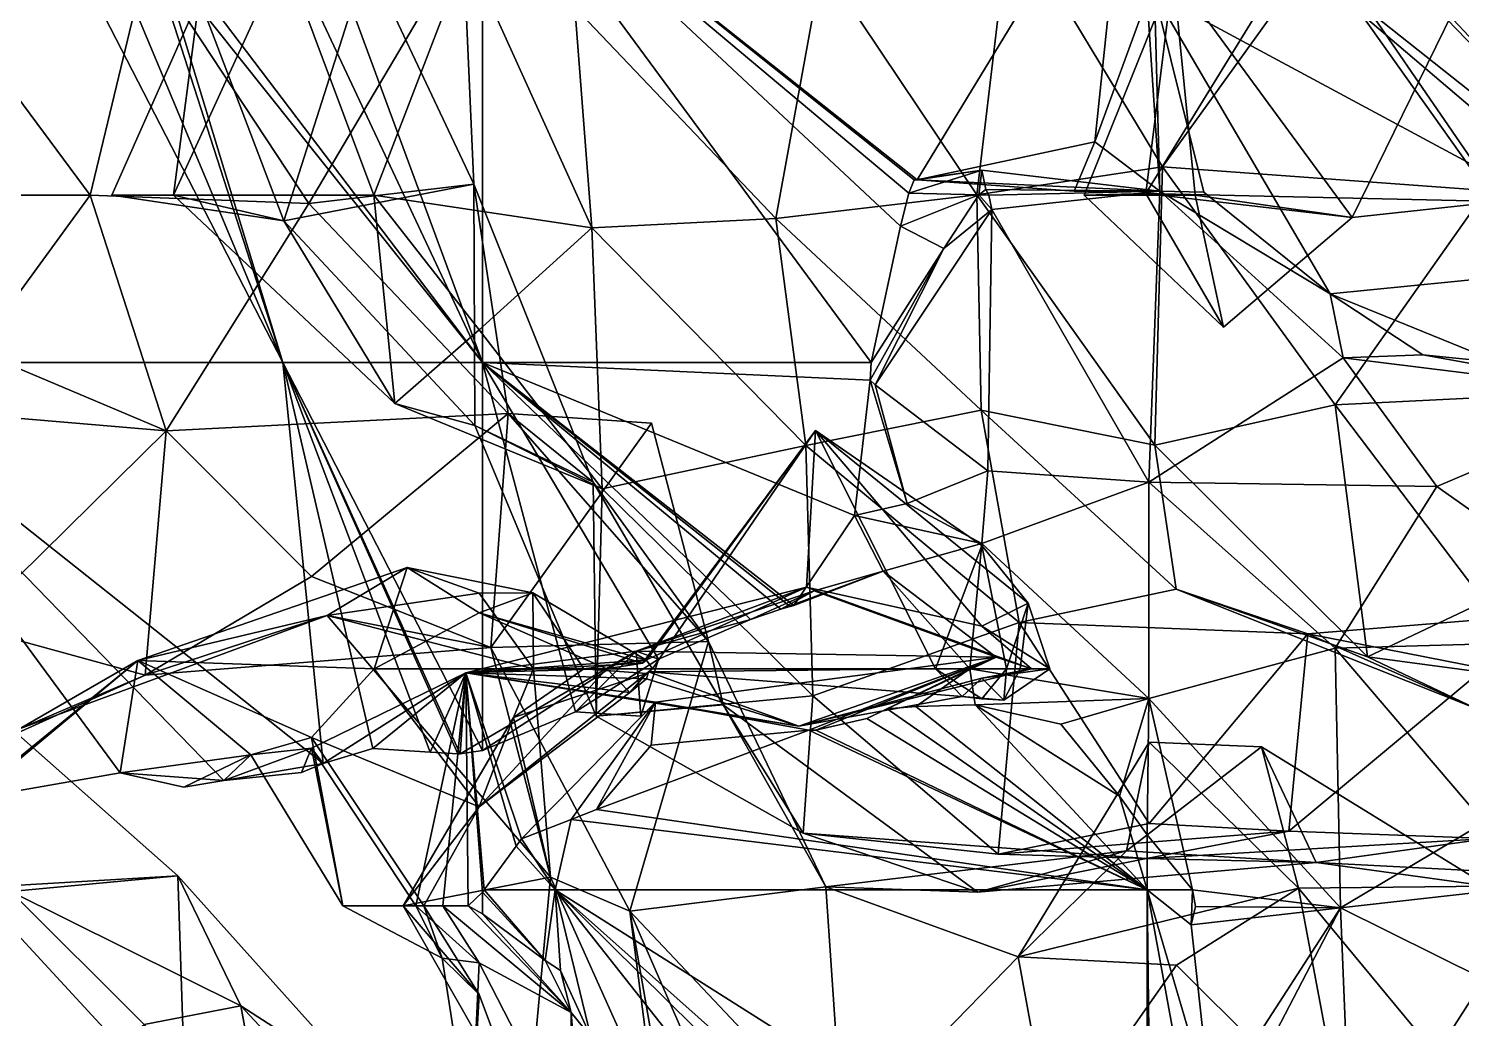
# Model space of a CAD drawing. Extents: x 290034 to 295698, y 4553723 to 4561693.
# Drawn here: x 291385.9 to 291493.6, y 4554141 to 4554215.5 of the extents above; entities that cross this region are included whole.
import ezdxf

# ---------------------------------------------------------------- set-up
doc = ezdxf.new("R2010")
doc.units = 0
doc.layers.add('Au_ppm_Pref_-_0_2', color=7, linetype='CONTINUOUS')

msp = doc.modelspace()

# ---------------------------------------------------------------- linework, layer by layer
at = {"layer": 'Au_ppm_Pref_-_0_2'}
for points in [[(291405.35, 4554230.08, 1838.96), (291420, 4554190.39, 1839.49), (291405.15, 4554222.05, 1837.86)], [(291405.35, 4554230.08, 1838.96), (291420, 4554230.08, 1844.55), (291420, 4554190.39, 1839.49)], [(291451.44, 4554200.64, 1849.52), (291449.22, 4554190.39, 1847.6), (291420, 4554230.08, 1844.55)], [(291420, 4554190.39, 1839.49), (291420, 4554230.08, 1844.55), (291449.22, 4554190.39, 1847.6)], [(291452.06, 4554203.14, 1850.01), (291451.44, 4554200.64, 1849.52), (291420, 4554230.08, 1844.55)], [(291452.46, 4554204.14, 1850.25), (291452.06, 4554203.14, 1850.01), (291420, 4554230.08, 1844.55)], [(291452.7, 4554204.13, 1850.31), (291452.46, 4554204.14, 1850.25), (291420, 4554230.08, 1844.55)], [(291468.45, 4554230.08, 1857.29), (291452.7, 4554204.13, 1850.31), (291420, 4554230.08, 1844.55)], [(291452.7, 4554204.13, 1850.31), (291468.45, 4554230.08, 1857.29), (291466.05, 4554207, 1854.14)], [(291468.45, 4554230.08, 1857.29), (291470, 4554217.75, 1856.35), (291466.05, 4554207, 1854.14)], [(291474.67, 4554226.37, 1857.63), (291479.51, 4554229.73, 1858.01), (291509.2, 4554198.96, 1857.08)], [(291509.2, 4554198.96, 1857.08), (291479.51, 4554229.73, 1858.01), (291480, 4554230.08, 1858.05)], [(291509.2, 4554198.96, 1857.08), (291480, 4554230.08, 1858.05), (291515.36, 4554220.39, 1858.65)], [(291370, 4554190.39, 1816.12), (291384.45, 4554227.29, 1830.32), (291386.56, 4554226.18, 1830.87)], [(291404.98, 4554190.39, 1832.47), (291370, 4554190.39, 1816.12), (291386.56, 4554226.18, 1830.87)], [(291404.98, 4554190.39, 1832.47), (291386.56, 4554226.18, 1830.87), (291391.33, 4554222.99, 1832.47)], [(291474.67, 4554226.37, 1857.63), (291508.02, 4554197.97, 1856.88), (291470.53, 4554218.15, 1856.44)], [(291474.67, 4554226.37, 1857.63), (291509.2, 4554198.96, 1857.08), (291508.02, 4554197.97, 1856.88)], [(291445.54, 4554220.4, 1764.33), (291457.17, 4554203.01, 1763.02), (291459.69, 4554224.1, 1760.16)], [(291459.69, 4554224.1, 1760.16), (291457.17, 4554203.01, 1763.02), (291471.14, 4554205.11, 1759.22)], [(291459.69, 4554224.1, 1760.16), (291471.14, 4554205.11, 1759.22), (291482.77, 4554221.29, 1758.84)], [(291395.35, 4554220.3, 1833.83), (291404.98, 4554190.39, 1832.47), (291391.33, 4554222.99, 1832.47)], [(291469.88, 4554203.12, 1817.3), (291496.56, 4554202.5, 1817.85), (291482.3, 4554223.31, 1817.89)], [(291469.88, 4554203.12, 1817.3), (291482.3, 4554223.31, 1817.89), (291471.95, 4554219.66, 1811.97)], [(291496.56, 4554202.5, 1817.85), (291494.22, 4554219.35, 1812.04), (291482.3, 4554223.31, 1817.89)], [(291406.93, 4554202.35, 1798.6), (291418.53, 4554221.99, 1799.07), (291394.77, 4554220.81, 1798.49)], [(291405.15, 4554222.05, 1837.86), (291420, 4554190.39, 1839.49), (291397.98, 4554219.43, 1834.79)], [(291418.53, 4554221.99, 1799.07), (291406.93, 4554202.35, 1798.6), (291419.34, 4554203.81, 1794)], [(291419.34, 4554203.81, 1794), (291411.35, 4554220.79, 1792.58), (291418.53, 4554221.99, 1799.07)], [(291381.94, 4554214.49, 1795.78), (291394.77, 4554220.81, 1798.49), (291366.78, 4554219.79, 1798.59)], [(291390.49, 4554202.98, 1795.59), (291394.77, 4554220.81, 1798.49), (291381.94, 4554214.49, 1795.78)], [(291406.93, 4554202.35, 1798.6), (291394.77, 4554220.81, 1798.49), (291390.49, 4554202.98, 1795.59)], [(291395.73, 4554220.83, 1834.11), (291404.98, 4554190.39, 1832.47), (291395.35, 4554220.3, 1833.83)], [(291420, 4554190.39, 1839.49), (291404.98, 4554190.39, 1832.47), (291395.73, 4554220.83, 1834.11)], [(291397.98, 4554219.43, 1834.79), (291420, 4554190.39, 1839.49), (291395.73, 4554220.83, 1834.11)], [(291398.68, 4554217.81, 1787.74), (291396.75, 4554202.98, 1782.52), (291405.05, 4554221.09, 1781.95)], [(291411.81, 4554202.98, 1778.06), (291405.05, 4554221.09, 1781.95), (291396.75, 4554202.98, 1782.52)], [(291411.35, 4554220.79, 1792.58), (291405.06, 4554201.05, 1788.64), (291398.68, 4554217.81, 1787.74)], [(291405.05, 4554221.09, 1781.95), (291411.81, 4554202.98, 1778.06), (291418.84, 4554221.24, 1775.88)], [(291419.34, 4554203.81, 1794), (291405.06, 4554201.05, 1788.64), (291411.35, 4554220.79, 1792.58)], [(291428.23, 4554200.53, 1774.95), (291418.84, 4554221.24, 1775.88), (291411.81, 4554202.98, 1778.06)], [(291428.23, 4554200.53, 1774.95), (291426.95, 4554217.1, 1768.66), (291418.84, 4554221.24, 1775.88)], [(291471.14, 4554205.11, 1759.22), (291495.52, 4554203.34, 1758.92), (291482.77, 4554221.29, 1758.84)], [(291495.52, 4554203.34, 1758.92), (291505.63, 4554217.76, 1760.14), (291482.77, 4554221.29, 1758.84)], [(291426.95, 4554217.1, 1768.66), (291442.05, 4554201.23, 1769.24), (291445.54, 4554220.4, 1764.33)], [(291445.54, 4554220.4, 1764.33), (291442.05, 4554201.23, 1769.24), (291457.17, 4554203.01, 1763.02)], [(291469.88, 4554203.12, 1817.3), (291471.95, 4554219.66, 1811.97), (291465.24, 4554202.98, 1811.49)], [(291465.24, 4554202.98, 1811.49), (291471.95, 4554219.66, 1811.97), (291473.59, 4554202.98, 1807.18)], [(291471.95, 4554219.66, 1811.97), (291485.41, 4554201.3, 1810.55), (291473.59, 4554202.98, 1807.18)], [(291471.95, 4554219.66, 1811.97), (291494.22, 4554219.35, 1812.04), (291485.41, 4554201.3, 1810.55)], [(291485.41, 4554201.3, 1810.55), (291494.22, 4554219.35, 1812.04), (291496.56, 4554202.5, 1817.85)], [(291405.06, 4554201.05, 1788.64), (291392.11, 4554202.98, 1787.74), (291398.68, 4554217.81, 1787.74)], [(291398.68, 4554217.81, 1787.74), (291392.11, 4554202.98, 1787.74), (291396.75, 4554202.98, 1782.52)], [(291470, 4554217.75, 1856.35), (291470.95, 4554203.28, 1853.35), (291466.05, 4554207, 1854.14)], [(291470.95, 4554203.28, 1853.35), (291470, 4554217.75, 1856.35), (291470.53, 4554218.15, 1856.44)], [(291470.53, 4554218.15, 1856.44), (291483.75, 4554195.56, 1854.9), (291474.25, 4554203.22, 1855.07)], [(291470.53, 4554218.15, 1856.44), (291508.02, 4554197.97, 1856.88), (291483.75, 4554195.56, 1854.9)], [(291474.25, 4554203.22, 1855.07), (291470.95, 4554203.28, 1853.35), (291470.53, 4554218.15, 1856.44)], [(291428.23, 4554200.53, 1774.95), (291442.05, 4554201.23, 1769.24), (291426.95, 4554217.1, 1768.66)], [(291390.49, 4554202.98, 1795.59), (291381.94, 4554214.49, 1795.78), (291374.78, 4554202.98, 1796.24)], [(291452.7, 4554204.13, 1850.31), (291466.05, 4554207, 1854.14), (291464.49, 4554203.28, 1853.32)], [(291470.95, 4554203.28, 1853.35), (291464.49, 4554203.28, 1853.32), (291466.05, 4554207, 1854.14)], [(291452.06, 4554203.14, 1850.01), (291452.46, 4554204.14, 1850.25), (291457.54, 4554204.87, 1847.76)], [(291457.33, 4554203.02, 1847.02), (291452.06, 4554203.14, 1850.01), (291457.54, 4554204.87, 1847.76)], [(291457.54, 4554204.87, 1847.76), (291452.46, 4554204.14, 1850.25), (291452.7, 4554204.13, 1850.31)], [(291452.7, 4554204.13, 1850.31), (291470.95, 4554203.28, 1853.35), (291457.54, 4554204.87, 1847.76)], [(291457.17, 4554203.01, 1763.02), (291470.56, 4554184.17, 1763.42), (291471.14, 4554205.11, 1759.22)], [(291457.33, 4554203.02, 1847.02), (291457.54, 4554204.87, 1847.76), (291457.85, 4554203.42, 1847.13)], [(291457.85, 4554203.42, 1847.13), (291457.54, 4554204.87, 1847.76), (291470.95, 4554203.28, 1853.35)], [(291471.14, 4554205.11, 1759.22), (291470.56, 4554184.17, 1763.42), (291484.12, 4554187.2, 1759.38)], [(291471.14, 4554205.11, 1759.22), (291484.12, 4554187.2, 1759.38), (291495.52, 4554203.34, 1758.92)], [(291419.34, 4554203.81, 1794), (291419.41, 4554185.65, 1787.93), (291405.06, 4554201.05, 1788.64)], [(291406.93, 4554202.35, 1798.6), (291421.92, 4554186.55, 1799.56), (291419.34, 4554203.81, 1794)], [(291421.92, 4554186.55, 1799.56), (291428.33, 4554181.38, 1794.42), (291419.34, 4554203.81, 1794)], [(291419.34, 4554203.81, 1794), (291428.33, 4554181.38, 1794.42), (291419.41, 4554185.65, 1787.93)], [(291464.49, 4554203.28, 1853.32), (291470.95, 4554203.28, 1853.35), (291452.7, 4554204.13, 1850.31)], [(291390.49, 4554202.98, 1795.59), (291374.78, 4554202.98, 1796.24), (291381.94, 4554191.26, 1795.71)], [(291381.94, 4554191.26, 1795.71), (291396.21, 4554185.24, 1798.19), (291390.49, 4554202.98, 1795.59)], [(291406.93, 4554202.35, 1798.6), (291390.49, 4554202.98, 1795.59), (291396.21, 4554185.24, 1798.19)], [(291392.11, 4554202.98, 1787.74), (291405.06, 4554201.05, 1788.64), (291396.75, 4554202.98, 1782.52)], [(291396.75, 4554202.98, 1782.52), (291405.06, 4554201.05, 1788.64), (291413.4, 4554187.3, 1781.8)], [(291411.81, 4554202.98, 1778.06), (291396.75, 4554202.98, 1782.52), (291413.4, 4554187.3, 1781.8)], [(291419.74, 4554192.84, 1778.42), (291428.23, 4554200.53, 1774.95), (291411.81, 4554202.98, 1778.06)], [(291419.74, 4554192.84, 1778.42), (291411.81, 4554202.98, 1778.06), (291413.4, 4554187.3, 1781.8)], [(291457.49, 4554186.8, 1769.7), (291457.17, 4554203.01, 1763.02), (291442.05, 4554201.23, 1769.24)], [(291452.06, 4554203.14, 1850.01), (291457.33, 4554203.02, 1847.02), (291451.44, 4554200.64, 1849.52)], [(291451.44, 4554200.64, 1849.52), (291457.33, 4554203.02, 1847.02), (291454.7, 4554198.96, 1847.13)], [(291454.7, 4554198.96, 1847.13), (291457.33, 4554203.02, 1847.02), (291458.3, 4554201.9, 1847.13)], [(291457.49, 4554186.8, 1769.7), (291470.56, 4554184.17, 1763.42), (291457.17, 4554203.01, 1763.02)], [(291458.08, 4554202.98, 1847.13), (291457.33, 4554203.02, 1847.02), (291457.85, 4554203.42, 1847.13)], [(291458.3, 4554201.9, 1847.13), (291457.33, 4554203.02, 1847.02), (291458.08, 4554202.98, 1847.13)], [(291458.08, 4554202.98, 1847.13), (291457.85, 4554203.42, 1847.13), (291470.95, 4554203.28, 1853.35)], [(291458.3, 4554201.9, 1847.13), (291458.08, 4554202.98, 1847.13), (291470.95, 4554203.28, 1853.35)], [(291458.3, 4554201.9, 1847.13), (291470.95, 4554203.28, 1853.35), (291470.12, 4554181.38, 1848.49)], [(291469.88, 4554203.12, 1817.3), (291465.24, 4554202.98, 1811.49), (291475.72, 4554193.05, 1811.49)], [(291465.24, 4554202.98, 1811.49), (291473.59, 4554202.98, 1807.18), (291475.72, 4554193.05, 1811.49)], [(291469.88, 4554203.12, 1817.3), (291475.72, 4554193.05, 1811.49), (291485.41, 4554201.3, 1810.55)], [(291469.88, 4554203.12, 1817.3), (291485.41, 4554201.3, 1810.55), (291496.56, 4554202.5, 1817.85)], [(291484.73, 4554190.74, 1852.15), (291470.12, 4554181.38, 1848.49), (291470.95, 4554203.28, 1853.35)], [(291470.95, 4554203.28, 1853.35), (291474.25, 4554203.22, 1855.07), (291483.75, 4554195.56, 1854.9)], [(291470.95, 4554203.28, 1853.35), (291483.75, 4554195.56, 1854.9), (291484.73, 4554190.74, 1852.15)], [(291475.72, 4554193.05, 1811.49), (291473.59, 4554202.98, 1807.18), (291485.41, 4554201.3, 1810.55)], [(291506.42, 4554188.3, 1759.8), (291495.52, 4554203.34, 1758.92), (291484.12, 4554187.2, 1759.38)], [(291421.92, 4554186.55, 1799.56), (291406.93, 4554202.35, 1798.6), (291396.21, 4554185.24, 1798.19)], [(291454.7, 4554198.96, 1847.13), (291458.3, 4554201.9, 1847.13), (291449.53, 4554188.72, 1847.24)], [(291458.01, 4554182.24, 1847.89), (291449.53, 4554188.72, 1847.24), (291458.3, 4554201.9, 1847.13)], [(291458.01, 4554182.24, 1847.89), (291458.3, 4554201.9, 1847.13), (291470.12, 4554181.38, 1848.49)], [(291419.41, 4554185.65, 1787.93), (291413.4, 4554187.3, 1781.8), (291405.06, 4554201.05, 1788.64)], [(291428.23, 4554200.53, 1774.95), (291419.74, 4554192.84, 1778.42), (291428.99, 4554180.88, 1780.33)], [(291428.23, 4554200.53, 1774.95), (291444.32, 4554184.16, 1775.66), (291442.05, 4554201.23, 1769.24)], [(291428.23, 4554200.53, 1774.95), (291428.99, 4554180.88, 1780.33), (291444.32, 4554184.16, 1775.66)], [(291457.49, 4554186.8, 1769.7), (291442.05, 4554201.23, 1769.24), (291444.32, 4554184.16, 1775.66)], [(291451.44, 4554200.64, 1849.52), (291454.7, 4554198.96, 1847.13), (291449.22, 4554190.39, 1847.6)], [(291449.22, 4554190.39, 1847.6), (291454.7, 4554198.96, 1847.13), (291449.15, 4554189.07, 1847.23)], [(291449.53, 4554188.72, 1847.24), (291449.15, 4554189.07, 1847.23), (291454.7, 4554198.96, 1847.13)], [(291508.02, 4554197.97, 1856.88), (291496.43, 4554190.39, 1855.23), (291483.75, 4554195.56, 1854.9)], [(291483.75, 4554195.56, 1854.9), (291496.43, 4554190.39, 1855.23), (291490.72, 4554190.98, 1854.89)], [(291483.75, 4554195.56, 1854.9), (291490.72, 4554190.98, 1854.89), (291484.73, 4554190.74, 1852.15)], [(291428.99, 4554180.88, 1780.33), (291419.74, 4554192.84, 1778.42), (291413.4, 4554187.3, 1781.8)], [(291396.21, 4554185.24, 1798.19), (291381.94, 4554191.26, 1795.71), (291369.58, 4554187.52, 1797)], [(291470.12, 4554181.38, 1848.49), (291484.73, 4554190.74, 1852.15), (291491.77, 4554181.06, 1848.58)], [(291490.72, 4554190.98, 1854.89), (291507.79, 4554187.88, 1852.14), (291484.73, 4554190.74, 1852.15)], [(291507.79, 4554187.88, 1852.14), (291491.77, 4554181.06, 1848.58), (291484.73, 4554190.74, 1852.15)], [(291496.43, 4554190.39, 1855.23), (291507.79, 4554187.88, 1852.14), (291490.72, 4554190.98, 1854.89)], [(291392.75, 4554159.52, 1822.25), (291381.55, 4554157.55, 1818.26), (291370, 4554190.39, 1816.12)], [(291400.54, 4554158.94, 1824.92), (291392.75, 4554159.52, 1822.25), (291370, 4554190.39, 1816.12)], [(291408.01, 4554160.23, 1827.58), (291400.54, 4554158.94, 1824.92), (291370, 4554190.39, 1816.12)], [(291408.01, 4554160.23, 1827.58), (291370, 4554190.39, 1816.12), (291404.98, 4554190.39, 1832.47)], [(291411.74, 4554161.35, 1829.56), (291408.01, 4554160.23, 1827.58), (291404.98, 4554190.39, 1832.47)], [(291416.07, 4554161.08, 1831.53), (291411.74, 4554161.35, 1829.56), (291404.98, 4554190.39, 1832.47)], [(291418.15, 4554160.95, 1832.47), (291404.98, 4554190.39, 1832.47), (291418.32, 4554160.94, 1832.55)], [(291418.32, 4554160.94, 1832.55), (291404.98, 4554190.39, 1832.47), (291420, 4554161.19, 1833.39)], [(291404.98, 4554190.39, 1832.47), (291420, 4554190.39, 1839.49), (291420, 4554161.19, 1833.39)], [(291416.07, 4554161.08, 1831.53), (291404.98, 4554190.39, 1832.47), (291418.15, 4554160.95, 1832.47)], [(291420, 4554161.19, 1833.39), (291420, 4554190.39, 1839.49), (291427, 4554164.1, 1835.64)], [(291427, 4554164.1, 1835.64), (291420, 4554190.39, 1839.49), (291433.23, 4554168.08, 1837.93)], [(291440.16, 4554171.06, 1840.19), (291433.23, 4554168.08, 1837.93), (291420, 4554190.39, 1839.49)], [(291440.16, 4554171.06, 1840.19), (291420, 4554190.39, 1839.49), (291442.43, 4554171.82, 1840.88)], [(291442.43, 4554171.82, 1840.88), (291420, 4554190.39, 1839.49), (291443.13, 4554172.04, 1841.09)], [(291443.42, 4554172.12, 1841.19), (291443.13, 4554172.04, 1841.09), (291420, 4554190.39, 1839.49)], [(291420, 4554190.39, 1839.49), (291449.22, 4554190.39, 1847.6), (291449.15, 4554189.07, 1847.23)], [(291447.97, 4554178.87, 1844.22), (291443.42, 4554172.12, 1841.19), (291420, 4554190.39, 1839.49)], [(291449.15, 4554189.07, 1847.23), (291447.97, 4554178.87, 1844.22), (291420, 4554190.39, 1839.49)], [(291451.93, 4554179.79, 1845.56), (291447.97, 4554178.87, 1844.22), (291449.15, 4554189.07, 1847.23)], [(291449.53, 4554188.72, 1847.24), (291451.93, 4554179.79, 1845.56), (291449.15, 4554189.07, 1847.23)], [(291458.01, 4554182.24, 1847.89), (291451.93, 4554179.79, 1845.56), (291449.53, 4554188.72, 1847.24)], [(291381.25, 4554170.54, 1800.12), (291396.21, 4554185.24, 1798.19), (291369.58, 4554187.52, 1797)], [(291506.42, 4554188.3, 1759.8), (291484.12, 4554187.2, 1759.38), (291495.33, 4554172.41, 1759.73)], [(291508.05, 4554169.58, 1846.49), (291491.77, 4554181.06, 1848.58), (291507.79, 4554187.88, 1852.14)], [(291407.14, 4554174.29, 1801.93), (291421.92, 4554186.55, 1799.56), (291396.21, 4554185.24, 1798.19)], [(291407.14, 4554174.29, 1801.93), (291420.61, 4554168.94, 1806.15), (291421.92, 4554186.55, 1799.56)], [(291428.99, 4554180.88, 1780.33), (291413.4, 4554187.3, 1781.8), (291419.41, 4554185.65, 1787.93)], [(291432.71, 4554185.82, 1805.79), (291421.92, 4554186.55, 1799.56), (291420.61, 4554168.94, 1806.15)], [(291432.71, 4554185.82, 1805.79), (291436.99, 4554169.39, 1800.11), (291421.92, 4554186.55, 1799.56)], [(291421.92, 4554186.55, 1799.56), (291436.99, 4554169.39, 1800.11), (291428.33, 4554181.38, 1794.42)], [(291457.49, 4554186.8, 1769.7), (291444.32, 4554184.16, 1775.66), (291460.37, 4554170.83, 1776.83)], [(291457.49, 4554186.8, 1769.7), (291460.37, 4554170.83, 1776.83), (291472.17, 4554173.34, 1770.96)], [(291457.49, 4554186.8, 1769.7), (291472.17, 4554173.34, 1770.96), (291470.56, 4554184.17, 1763.42)], [(291484.12, 4554187.2, 1759.38), (291470.56, 4554184.17, 1763.42), (291486.56, 4554168.25, 1764.64)], [(291486.56, 4554168.25, 1764.64), (291495.33, 4554172.41, 1759.73), (291484.12, 4554187.2, 1759.38)], [(291396.21, 4554185.24, 1798.19), (291381.25, 4554170.54, 1800.12), (291394.63, 4554166.87, 1805.42)], [(291396.21, 4554185.24, 1798.19), (291394.63, 4554166.87, 1805.42), (291407.14, 4554174.29, 1801.93)], [(291428.33, 4554181.38, 1794.42), (291428.54, 4554163.77, 1787.81), (291419.41, 4554185.65, 1787.93)], [(291428.99, 4554180.88, 1780.33), (291419.41, 4554185.65, 1787.93), (291428.54, 4554163.77, 1787.81)], [(291432.71, 4554185.82, 1805.79), (291420.61, 4554168.94, 1806.15), (291436.99, 4554169.39, 1800.11)], [(291445.05, 4554185.28, 1823.26), (291432.03, 4554167.77, 1823.37), (291432.34, 4554168.01, 1823.6)], [(291445.05, 4554185.28, 1823.26), (291432.34, 4554167.99, 1823.16), (291432.03, 4554167.77, 1823.37)], [(291445.05, 4554185.28, 1823.26), (291432.34, 4554168.01, 1823.6), (291444.37, 4554173.49, 1830.03)], [(291445.05, 4554185.28, 1823.26), (291432.78, 4554167.34, 1823.16), (291432.34, 4554167.99, 1823.16)], [(291445.05, 4554185.28, 1823.26), (291454.06, 4554167.34, 1821.73), (291432.78, 4554167.34, 1823.16)], [(291445.05, 4554185.28, 1823.26), (291444.37, 4554173.49, 1830.03), (291457.54, 4554170.56, 1824.45)], [(291445.05, 4554185.28, 1823.26), (291457.54, 4554170.56, 1824.45), (291461.03, 4554172.28, 1823.37)], [(291445.05, 4554185.28, 1823.26), (291457.54, 4554176.63, 1820.28), (291454.06, 4554167.34, 1821.73)], [(291445.05, 4554185.28, 1823.26), (291461.03, 4554172.28, 1823.37), (291457.54, 4554176.63, 1820.28)], [(291444.32, 4554184.16, 1775.66), (291428.99, 4554180.88, 1780.33), (291444.83, 4554165.3, 1781.74)], [(291444.32, 4554184.16, 1775.66), (291444.83, 4554165.3, 1781.74), (291460.37, 4554170.83, 1776.83)], [(291486.56, 4554168.25, 1764.64), (291470.56, 4554184.17, 1763.42), (291472.17, 4554173.34, 1770.96)], [(291451.93, 4554179.79, 1845.56), (291458.01, 4554182.24, 1847.89), (291457.54, 4554176.77, 1843.99)], [(291458.01, 4554182.24, 1847.89), (291470.12, 4554181.38, 1848.49), (291457.54, 4554176.77, 1843.99)], [(291438.1, 4554164.64, 1794.62), (291428.33, 4554181.38, 1794.42), (291436.99, 4554169.39, 1800.11)], [(291438.1, 4554164.64, 1794.62), (291428.54, 4554163.77, 1787.81), (291428.33, 4554181.38, 1794.42)], [(291457.54, 4554176.77, 1843.99), (291470.12, 4554181.38, 1848.49), (291470.12, 4554165.12, 1843.58)], [(291470.12, 4554181.38, 1848.49), (291484.14, 4554168.89, 1845.95), (291470.12, 4554165.12, 1843.58)], [(291470.12, 4554181.38, 1848.49), (291491.77, 4554181.06, 1848.58), (291484.14, 4554168.89, 1845.95)], [(291484.14, 4554168.89, 1845.95), (291491.77, 4554181.06, 1848.58), (291508.05, 4554169.58, 1846.49)], [(291444.83, 4554165.3, 1781.74), (291428.99, 4554180.88, 1780.33), (291428.54, 4554163.77, 1787.81)], [(291447.97, 4554178.87, 1844.22), (291450.13, 4554174.68, 1841.19), (291443.42, 4554172.12, 1841.19)], [(291447.97, 4554178.87, 1844.22), (291451.93, 4554179.79, 1845.56), (291457.54, 4554176.77, 1843.99)], [(291450.13, 4554174.68, 1841.19), (291447.97, 4554178.87, 1844.22), (291457.54, 4554176.77, 1843.99)], [(291457.54, 4554176.77, 1843.99), (291456.65, 4554167.34, 1841.19), (291450.13, 4554174.68, 1841.19)], [(291457.54, 4554176.63, 1820.28), (291459.41, 4554167.34, 1822.49), (291454.06, 4554167.34, 1821.73)], [(291457.54, 4554176.77, 1843.99), (291470.12, 4554165.12, 1843.58), (291456.65, 4554167.34, 1841.19)], [(291461.03, 4554172.28, 1823.37), (291459.41, 4554167.34, 1822.49), (291457.54, 4554176.63, 1820.28)], [(291411.84, 4554167.34, 1821.16), (291414.34, 4554174.98, 1817.43), (291394.07, 4554167.96, 1817.41)], [(291414.34, 4554174.98, 1817.43), (291408.3, 4554171.35, 1811.66), (291394.07, 4554167.96, 1817.41)], [(291414.34, 4554174.98, 1817.43), (291419.74, 4554173.03, 1815.54), (291408.3, 4554171.35, 1811.66)], [(291414.34, 4554174.98, 1817.43), (291411.84, 4554167.34, 1821.16), (291419.74, 4554171.55, 1818.84)], [(291414.34, 4554174.98, 1817.43), (291419.74, 4554171.55, 1818.84), (291423.79, 4554173.07, 1817.43)], [(291423.79, 4554173.07, 1817.43), (291419.74, 4554173.03, 1815.54), (291414.34, 4554174.98, 1817.43)], [(291450.13, 4554174.68, 1841.19), (291442.43, 4554171.82, 1840.88), (291443.13, 4554172.04, 1841.09)], [(291450.13, 4554174.68, 1841.19), (291444.94, 4554173.2, 1839.24), (291442.43, 4554171.82, 1840.88)], [(291443.42, 4554172.12, 1841.19), (291450.13, 4554174.68, 1841.19), (291443.13, 4554172.04, 1841.09)], [(291458.64, 4554168.23, 1835.77), (291444.94, 4554173.2, 1839.24), (291450.13, 4554174.68, 1841.19)], [(291458.64, 4554168.23, 1835.77), (291450.13, 4554174.68, 1841.19), (291456.65, 4554167.34, 1841.19)], [(291407.14, 4554174.29, 1801.93), (291394.63, 4554166.87, 1805.42), (291420.61, 4554168.94, 1806.15)], [(291418.73, 4554167.05, 1828.79), (291431.55, 4554168.67, 1835.35), (291444.37, 4554173.49, 1830.03)], [(291418.73, 4554167.05, 1828.79), (291444.37, 4554173.49, 1830.03), (291432.34, 4554168.01, 1823.6)], [(291458.64, 4554168.23, 1835.77), (291444.37, 4554173.49, 1830.03), (291431.55, 4554168.67, 1835.35)], [(291458.64, 4554168.23, 1835.77), (291461.28, 4554167.34, 1830.72), (291444.37, 4554173.49, 1830.03)], [(291457.54, 4554170.56, 1824.45), (291444.37, 4554173.49, 1830.03), (291461.28, 4554167.34, 1830.72)], [(291419.74, 4554173.03, 1815.54), (291423.82, 4554167.34, 1815.51), (291408.3, 4554171.35, 1811.66)], [(291419.74, 4554171.55, 1818.84), (291432.34, 4554167.99, 1823.16), (291423.79, 4554173.07, 1817.43)], [(291423.79, 4554173.07, 1817.43), (291423.82, 4554167.34, 1815.51), (291419.74, 4554173.03, 1815.54)], [(291427.62, 4554167.34, 1817.43), (291423.79, 4554173.07, 1817.43), (291432.34, 4554167.99, 1823.16)], [(291427.62, 4554167.34, 1817.43), (291423.82, 4554167.34, 1815.51), (291423.79, 4554173.07, 1817.43)], [(291444.94, 4554173.2, 1839.24), (291431.55, 4554168.67, 1835.35), (291440.16, 4554171.06, 1840.19)], [(291458.64, 4554168.23, 1835.77), (291431.55, 4554168.67, 1835.35), (291444.94, 4554173.2, 1839.24)], [(291442.43, 4554171.82, 1840.88), (291444.94, 4554173.2, 1839.24), (291440.16, 4554171.06, 1840.19)], [(291457.54, 4554170.56, 1824.45), (291462.66, 4554167.34, 1825.79), (291461.03, 4554172.28, 1823.37)], [(291460.44, 4554167.34, 1823.37), (291459.41, 4554167.34, 1822.49), (291461.03, 4554172.28, 1823.37)], [(291472.17, 4554173.34, 1770.96), (291460.37, 4554170.83, 1776.83), (291482.08, 4554169.98, 1775.92)], [(291462.66, 4554167.34, 1825.79), (291460.44, 4554167.34, 1823.37), (291461.03, 4554172.28, 1823.37)], [(291472.17, 4554173.34, 1770.96), (291482.08, 4554169.98, 1775.92), (291494.66, 4554164.39, 1770.44)], [(291472.17, 4554173.34, 1770.96), (291494.66, 4554164.39, 1770.44), (291486.56, 4554168.25, 1764.64)], [(291486.56, 4554168.25, 1764.64), (291507.31, 4554165.47, 1762.88), (291495.33, 4554172.41, 1759.73)], [(291394.07, 4554167.96, 1817.41), (291408.3, 4554171.35, 1811.66), (291385.16, 4554162.84, 1811.41)], [(291408.3, 4554171.35, 1811.66), (291394.63, 4554166.87, 1805.42), (291385.16, 4554162.84, 1811.41)], [(291408.3, 4554171.35, 1811.66), (291420.61, 4554168.94, 1806.15), (291394.63, 4554166.87, 1805.42)], [(291423.82, 4554167.34, 1815.51), (291425.11, 4554151.67, 1811.96), (291408.3, 4554171.35, 1811.66)], [(291408.3, 4554171.35, 1811.66), (291425.11, 4554151.67, 1811.96), (291420.61, 4554168.94, 1806.15)], [(291419.74, 4554171.55, 1818.84), (291411.84, 4554167.34, 1821.16), (291429.35, 4554167.34, 1823.37)], [(291419.74, 4554171.55, 1818.84), (291432.03, 4554167.77, 1823.37), (291432.34, 4554167.99, 1823.16)], [(291419.74, 4554171.55, 1818.84), (291429.35, 4554167.34, 1823.37), (291432.03, 4554167.77, 1823.37)], [(291508.79, 4554172.15, 1775.81), (291494.66, 4554164.39, 1770.44), (291482.08, 4554169.98, 1775.92)], [(291482.08, 4554169.98, 1775.92), (291495.33, 4554167.37, 1781.8), (291508.79, 4554172.15, 1775.81)], [(291375.72, 4554158.32, 1805.55), (291394.63, 4554166.87, 1805.42), (291381.25, 4554170.54, 1800.12)], [(291431.55, 4554168.67, 1835.35), (291433.23, 4554168.08, 1837.93), (291440.16, 4554171.06, 1840.19)], [(291458.79, 4554153.4, 1782.5), (291460.37, 4554170.83, 1776.83), (291444.83, 4554165.3, 1781.74)], [(291457.54, 4554170.56, 1824.45), (291461.28, 4554167.34, 1830.72), (291462.66, 4554167.34, 1825.79)], [(291458.79, 4554153.4, 1782.5), (291470.14, 4554155.7, 1777.92), (291460.37, 4554170.83, 1776.83)], [(291482.08, 4554169.98, 1775.92), (291460.37, 4554170.83, 1776.83), (291470.14, 4554155.7, 1777.92)], [(291420.61, 4554168.94, 1806.15), (291431.08, 4554149.12, 1805.36), (291436.99, 4554169.39, 1800.11)], [(291436.99, 4554169.39, 1800.11), (291431.08, 4554149.12, 1805.36), (291445.83, 4554150.95, 1799.76)], [(291445.83, 4554150.95, 1799.76), (291438.1, 4554164.64, 1794.62), (291436.99, 4554169.39, 1800.11)], [(291480.64, 4554155.14, 1782.68), (291482.08, 4554169.98, 1775.92), (291470.14, 4554155.7, 1777.92)], [(291480.64, 4554155.14, 1782.68), (291495.33, 4554167.37, 1781.8), (291482.08, 4554169.98, 1775.92)], [(291484.14, 4554168.89, 1845.95), (291508.05, 4554169.58, 1846.49), (291495.33, 4554155.79, 1845.04)], [(291431.55, 4554168.67, 1835.35), (291418.32, 4554160.94, 1832.55), (291420, 4554161.19, 1833.39)], [(291431.55, 4554168.67, 1835.35), (291418.73, 4554167.05, 1828.79), (291418.32, 4554160.94, 1832.55)], [(291418.73, 4554167.05, 1828.79), (291432.34, 4554168.01, 1823.6), (291432.03, 4554167.77, 1823.37)], [(291427, 4554164.1, 1835.64), (291431.55, 4554168.67, 1835.35), (291420, 4554161.19, 1833.39)], [(291420.61, 4554168.94, 1806.15), (291425.11, 4554151.67, 1811.96), (291431.08, 4554149.12, 1805.36)], [(291431.91, 4554163.79, 1836.73), (291431.55, 4554168.67, 1835.35), (291427, 4554164.1, 1835.64)], [(291433.23, 4554168.08, 1837.93), (291431.91, 4554163.79, 1836.73), (291427, 4554164.1, 1835.64)], [(291427.62, 4554167.34, 1817.43), (291432.34, 4554167.99, 1823.16), (291432.78, 4554167.34, 1823.16)], [(291431.55, 4554168.67, 1835.35), (291431.91, 4554163.79, 1836.73), (291433.23, 4554168.08, 1837.93)], [(291458.64, 4554168.23, 1835.77), (291444.55, 4554162.74, 1839.48), (291433, 4554164.83, 1834.72)], [(291458.64, 4554168.23, 1835.77), (291433, 4554164.83, 1834.72), (291443.78, 4554163.03, 1829.48)], [(291458.64, 4554168.23, 1835.77), (291443.78, 4554163.03, 1829.48), (291461.28, 4554167.34, 1830.72)], [(291458.64, 4554168.23, 1835.77), (291445.07, 4554162.73, 1839.6), (291444.55, 4554162.74, 1839.48)], [(291458.64, 4554168.23, 1835.77), (291448.91, 4554163.61, 1840.68), (291445.07, 4554162.73, 1839.6)], [(291458.64, 4554168.23, 1835.77), (291456.65, 4554167.34, 1841.19), (291448.91, 4554163.61, 1840.68)], [(291470.12, 4554165.12, 1843.58), (291484.14, 4554168.89, 1845.95), (291484.53, 4554149.36, 1842.13)], [(291484.14, 4554168.89, 1845.95), (291495.33, 4554155.79, 1845.04), (291484.53, 4554149.36, 1842.13)], [(291486.56, 4554168.25, 1764.64), (291494.66, 4554164.39, 1770.44), (291507.31, 4554165.47, 1762.88)], [(291394.07, 4554167.96, 1817.41), (291380.08, 4554156.55, 1817.7), (291381.55, 4554157.55, 1818.26)], [(291380.08, 4554156.55, 1817.7), (291394.07, 4554167.96, 1817.41), (291385.16, 4554162.84, 1811.41)], [(291392.75, 4554159.52, 1822.25), (291394.07, 4554167.96, 1817.41), (291381.55, 4554157.55, 1818.26)], [(291394.07, 4554167.96, 1817.41), (291392.75, 4554159.52, 1822.25), (291402.57, 4554160.87, 1823.37)], [(291411.84, 4554167.34, 1821.16), (291394.07, 4554167.96, 1817.41), (291407.14, 4554162.18, 1821.65)], [(291402.57, 4554160.87, 1823.37), (291407.14, 4554162.18, 1821.65), (291394.07, 4554167.96, 1817.41)], [(291419.74, 4554156.95, 1820.9), (291411.84, 4554167.34, 1821.16), (291407.14, 4554162.18, 1821.65)], [(291408.01, 4554160.23, 1827.58), (291418.73, 4554167.05, 1828.79), (291407.14, 4554161.38, 1825.36)], [(291418.73, 4554167.05, 1828.79), (291414.99, 4554149.52, 1825.61), (291407.14, 4554161.38, 1825.36)], [(291411.74, 4554161.35, 1829.56), (291418.73, 4554167.05, 1828.79), (291408.01, 4554160.23, 1827.58)], [(291418.73, 4554167.05, 1828.79), (291411.74, 4554161.35, 1829.56), (291416.07, 4554161.08, 1831.53)], [(291419.74, 4554156.95, 1820.9), (291429.35, 4554167.34, 1823.37), (291411.84, 4554167.34, 1821.16)], [(291418.73, 4554167.05, 1828.79), (291417.01, 4554149.52, 1829.31), (291414.99, 4554149.52, 1825.61)], [(291418.73, 4554167.05, 1828.79), (291416.07, 4554161.08, 1831.53), (291418.15, 4554160.95, 1832.47)], [(291418.73, 4554167.05, 1828.79), (291418.91, 4554149.52, 1830.55), (291417.01, 4554149.52, 1829.31)], [(291418.73, 4554167.05, 1828.79), (291418.15, 4554160.95, 1832.47), (291418.32, 4554160.94, 1832.55)], [(291418.73, 4554167.05, 1828.79), (291432.03, 4554167.77, 1823.37), (291429.35, 4554167.34, 1823.37)], [(291418.73, 4554167.05, 1828.79), (291429.35, 4554167.34, 1823.37), (291431.07, 4554165.55, 1823.37)], [(291418.73, 4554167.05, 1828.79), (291420, 4554150.55, 1831.16), (291418.91, 4554149.52, 1830.55)], [(291418.73, 4554167.05, 1828.79), (291422.52, 4554153.99, 1832.47), (291420.12, 4554150.71, 1831.22)], [(291418.73, 4554167.05, 1828.79), (291422.92, 4554154.54, 1832.68), (291422.52, 4554153.99, 1832.47)], [(291418.73, 4554167.05, 1828.79), (291420.12, 4554150.71, 1831.22), (291420, 4554150.55, 1831.16)], [(291422.92, 4554154.54, 1832.68), (291418.73, 4554167.05, 1828.79), (291433, 4554164.83, 1834.72)], [(291418.73, 4554167.05, 1828.79), (291443.78, 4554163.03, 1829.48), (291433, 4554164.83, 1834.72)], [(291418.73, 4554167.05, 1828.79), (291431.07, 4554165.55, 1823.37), (291432.34, 4554166.6, 1823.62)], [(291418.73, 4554167.05, 1828.79), (291432.34, 4554166.6, 1823.62), (291443.78, 4554163.03, 1829.48)], [(291419.74, 4554156.95, 1820.9), (291431.07, 4554165.55, 1823.37), (291429.35, 4554167.34, 1823.37)], [(291419.74, 4554156.95, 1820.9), (291422.33, 4554163.68, 1817.43), (291432.34, 4554166.98, 1823.25)], [(291419.74, 4554156.95, 1820.9), (291432.34, 4554166.98, 1823.25), (291431.07, 4554165.55, 1823.37)], [(291427.62, 4554167.34, 1817.43), (291432.34, 4554166.98, 1823.25), (291422.33, 4554163.68, 1817.43)], [(291423.82, 4554167.34, 1815.51), (291422.33, 4554163.68, 1817.43), (291425.11, 4554151.67, 1811.96)], [(291422.33, 4554163.68, 1817.43), (291423.82, 4554167.34, 1815.51), (291427.62, 4554167.34, 1817.43)], [(291427.62, 4554167.34, 1817.43), (291432.78, 4554167.34, 1823.16), (291432.34, 4554166.98, 1823.25)], [(291432.34, 4554166.6, 1823.62), (291431.07, 4554165.55, 1823.37), (291432.49, 4554167.12, 1823.37)], [(291431.07, 4554165.55, 1823.37), (291432.34, 4554166.98, 1823.25), (291432.49, 4554167.12, 1823.37)], [(291432.49, 4554167.12, 1823.37), (291432.34, 4554166.98, 1823.25), (291432.78, 4554167.34, 1823.16)], [(291443.78, 4554163.03, 1829.48), (291432.34, 4554166.6, 1823.62), (291432.49, 4554167.12, 1823.37)], [(291454.06, 4554167.34, 1821.73), (291456.07, 4554165.27, 1823.37), (291432.49, 4554167.12, 1823.37)], [(291454.06, 4554167.34, 1821.73), (291432.49, 4554167.12, 1823.37), (291432.78, 4554167.34, 1823.16)], [(291443.78, 4554163.03, 1829.48), (291432.49, 4554167.12, 1823.37), (291456.07, 4554165.27, 1823.37)], [(291461.28, 4554167.34, 1830.72), (291443.78, 4554163.03, 1829.48), (291457.54, 4554166.63, 1823.61)], [(291450.42, 4554164.34, 1841.19), (291448.91, 4554163.61, 1840.68), (291456.65, 4554167.34, 1841.19)], [(291456.65, 4554167.34, 1841.19), (291452.6, 4554164.52, 1841.74), (291450.42, 4554164.34, 1841.19)], [(291452.6, 4554164.52, 1841.74), (291456.65, 4554167.34, 1841.19), (291457.06, 4554164.64, 1843.01)], [(291456.07, 4554165.27, 1823.37), (291454.06, 4554167.34, 1821.73), (291457.54, 4554165.09, 1822.62)], [(291459.41, 4554167.34, 1822.49), (291457.54, 4554165.09, 1822.62), (291454.06, 4554167.34, 1821.73)], [(291456.65, 4554167.34, 1841.19), (291470.12, 4554165.12, 1843.58), (291457.06, 4554164.64, 1843.01)], [(291461.28, 4554167.34, 1830.72), (291457.54, 4554166.63, 1823.61), (291462.66, 4554167.34, 1825.79)], [(291457.54, 4554166.63, 1823.61), (291459.2, 4554164.98, 1823.37), (291462.66, 4554167.34, 1825.79)], [(291459.2, 4554164.98, 1823.37), (291457.54, 4554165.09, 1822.62), (291459.41, 4554167.34, 1822.49)], [(291462.66, 4554167.34, 1825.79), (291459.2, 4554164.98, 1823.37), (291460.44, 4554167.34, 1823.37)], [(291459.2, 4554164.98, 1823.37), (291459.41, 4554167.34, 1822.49), (291460.44, 4554167.34, 1823.37)], [(291495.66, 4554154.58, 1788.15), (291495.33, 4554167.37, 1781.8), (291480.64, 4554155.14, 1782.68)], [(291385.16, 4554162.84, 1811.41), (291394.63, 4554166.87, 1805.42), (291375.72, 4554158.32, 1805.55)], [(291397.08, 4554151.76, 1787.7), (291381.76, 4554150.86, 1793.66), (291380.93, 4554166.04, 1787.61)], [(291380.93, 4554166.04, 1787.61), (291384.51, 4554150.59, 1780.07), (291397.08, 4554151.76, 1787.7)], [(291443.78, 4554163.03, 1829.48), (291456.07, 4554165.27, 1823.37), (291457.54, 4554166.63, 1823.61)], [(291457.54, 4554166.63, 1823.61), (291456.07, 4554165.27, 1823.37), (291459.2, 4554164.98, 1823.37)], [(291422.92, 4554154.54, 1832.68), (291433, 4554164.83, 1834.72), (291426.67, 4554156.01, 1833.87)], [(291426.67, 4554156.01, 1833.87), (291433, 4554164.83, 1834.72), (291428.57, 4554156.75, 1834.47)], [(291444.11, 4554154.99, 1788.45), (291444.83, 4554165.3, 1781.74), (291428.54, 4554163.77, 1787.81)], [(291428.57, 4554156.75, 1834.47), (291433, 4554164.83, 1834.72), (291432.68, 4554161.6, 1836.45)], [(291433, 4554164.83, 1834.72), (291444.55, 4554162.74, 1839.48), (291432.68, 4554161.6, 1836.45)], [(291444.11, 4554154.99, 1788.45), (291458.79, 4554153.4, 1782.5), (291444.83, 4554165.3, 1781.74)], [(291456.07, 4554165.27, 1823.37), (291457.54, 4554165.09, 1822.62), (291459.2, 4554164.98, 1823.37)], [(291457.06, 4554164.64, 1843.01), (291470.12, 4554165.12, 1843.58), (291463.5, 4554163.18, 1844.41)], [(291470.12, 4554165.12, 1843.58), (291467.91, 4554157.76, 1844.21), (291463.5, 4554163.18, 1844.41)], [(291470, 4554154.85, 1844.03), (291467.91, 4554157.76, 1844.21), (291470.12, 4554165.12, 1843.58)], [(291473.39, 4554150.71, 1843.7), (291470, 4554154.85, 1844.03), (291470.12, 4554165.12, 1843.58)], [(291473.39, 4554150.71, 1843.7), (291470.12, 4554165.12, 1843.58), (291484.53, 4554149.36, 1842.13)], [(291419.74, 4554156.95, 1820.9), (291414.04, 4554149.52, 1817.43), (291422.33, 4554163.68, 1817.43)], [(291422.33, 4554163.68, 1817.43), (291414.04, 4554149.52, 1817.43), (291425.11, 4554151.67, 1811.96)], [(291428.54, 4554163.77, 1787.81), (291438.1, 4554164.64, 1794.62), (291444.11, 4554154.99, 1788.45)], [(291457.26, 4554150.54, 1793.66), (291438.1, 4554164.64, 1794.62), (291445.83, 4554150.95, 1799.76)], [(291438.1, 4554164.64, 1794.62), (291457.26, 4554150.54, 1793.66), (291444.11, 4554154.99, 1788.45)], [(291448.91, 4554163.61, 1840.68), (291450.42, 4554164.34, 1841.19), (291470, 4554150.71, 1842.94)], [(291470, 4554150.71, 1842.94), (291450.42, 4554164.34, 1841.19), (291452.6, 4554164.52, 1841.74)], [(291457.06, 4554164.64, 1843.01), (291470, 4554150.71, 1842.94), (291452.6, 4554164.52, 1841.74)], [(291457.06, 4554164.64, 1843.01), (291467.91, 4554157.76, 1844.21), (291470, 4554150.71, 1842.94)], [(291463.5, 4554163.18, 1844.41), (291467.91, 4554157.76, 1844.21), (291457.06, 4554164.64, 1843.01)], [(291428.57, 4554156.75, 1834.47), (291432.68, 4554161.6, 1836.45), (291444.55, 4554162.74, 1839.48)], [(291428.57, 4554156.75, 1834.47), (291444.55, 4554162.74, 1839.48), (291470, 4554150.71, 1842.94)], [(291470, 4554150.71, 1842.94), (291444.55, 4554162.74, 1839.48), (291445.07, 4554162.73, 1839.6)], [(291445.07, 4554162.73, 1839.6), (291448.91, 4554163.61, 1840.68), (291470, 4554150.71, 1842.94)], [(291407.14, 4554162.18, 1821.65), (291402.57, 4554160.87, 1823.37), (291409.49, 4554149.52, 1823.37)], [(291419.74, 4554156.95, 1820.9), (291407.14, 4554162.18, 1821.65), (291415.59, 4554149.52, 1821.42)], [(291407.14, 4554162.18, 1821.65), (291409.49, 4554149.52, 1823.37), (291415.59, 4554149.52, 1821.42)], [(291468.44, 4554153.64, 1799.04), (291460.28, 4554145.67, 1803.92), (291470.14, 4554161.83, 1803.72)], [(291470.14, 4554161.83, 1803.72), (291460.28, 4554145.67, 1803.92), (291481.37, 4554150.85, 1805.58)], [(291468.44, 4554153.64, 1799.04), (291470.14, 4554161.83, 1803.72), (291478.59, 4554161.47, 1799.62)], [(291478.59, 4554161.47, 1799.62), (291470.14, 4554161.83, 1803.72), (291481.37, 4554150.85, 1805.58)], [(291392.75, 4554159.52, 1822.25), (291397.54, 4554158.44, 1823.85), (291402.57, 4554160.87, 1823.37)], [(291397.54, 4554158.44, 1823.85), (291400.54, 4554158.94, 1824.92), (291402.57, 4554160.87, 1823.37)], [(291400.54, 4554158.94, 1824.92), (291407.14, 4554161.38, 1825.36), (291402.57, 4554160.87, 1823.37)], [(291407.14, 4554161.38, 1825.36), (291400.54, 4554158.94, 1824.92), (291406.39, 4554159.54, 1826.98)], [(291407.14, 4554161.38, 1825.36), (291409.49, 4554149.52, 1823.37), (291402.57, 4554160.87, 1823.37)], [(291406.39, 4554159.54, 1826.98), (291408.01, 4554160.23, 1827.58), (291407.14, 4554161.38, 1825.36)], [(291407.14, 4554161.38, 1825.36), (291414.99, 4554149.52, 1825.61), (291409.49, 4554149.52, 1823.37)], [(291468.44, 4554153.64, 1799.04), (291478.59, 4554161.47, 1799.62), (291482.71, 4554152.77, 1794.17)], [(291478.59, 4554161.47, 1799.62), (291481.37, 4554150.85, 1805.58), (291495.6, 4554150.98, 1799.63)], [(291478.59, 4554161.47, 1799.62), (291495.6, 4554150.98, 1799.63), (291482.71, 4554152.77, 1794.17)], [(291400.54, 4554158.94, 1824.92), (291397.54, 4554158.44, 1823.85), (291392.75, 4554159.52, 1822.25)], [(291408.01, 4554160.23, 1827.58), (291406.39, 4554159.54, 1826.98), (291400.54, 4554158.94, 1824.92)], [(291470, 4554154.85, 1844.03), (291470, 4554150.71, 1842.94), (291467.91, 4554157.76, 1844.21)], [(291419.74, 4554156.95, 1820.9), (291415.59, 4554149.52, 1821.42), (291414.04, 4554149.52, 1817.43)], [(291426.67, 4554156.01, 1833.87), (291428.57, 4554156.75, 1834.47), (291470, 4554150.71, 1842.94)], [(291426.67, 4554156.01, 1833.87), (291425.45, 4554150.71, 1832.47), (291422.92, 4554154.54, 1832.68)], [(291426.67, 4554156.01, 1833.87), (291470, 4554150.71, 1842.94), (291425.45, 4554150.71, 1832.47)], [(291458.79, 4554153.4, 1782.5), (291480.64, 4554155.14, 1782.68), (291470.14, 4554155.7, 1777.92)], [(291480.64, 4554155.14, 1782.68), (291458.79, 4554153.4, 1782.5), (291469.94, 4554153.08, 1787.64)], [(291469.94, 4554153.08, 1787.64), (291495.66, 4554154.58, 1788.15), (291480.64, 4554155.14, 1782.68)], [(291505.27, 4554151.69, 1839.91), (291484.53, 4554149.36, 1842.13), (291495.33, 4554155.79, 1845.04)], [(291425.45, 4554150.71, 1832.47), (291420.12, 4554150.71, 1831.22), (291422.52, 4554153.99, 1832.47)], [(291422.92, 4554154.54, 1832.68), (291425.45, 4554150.71, 1832.47), (291422.52, 4554153.99, 1832.47)], [(291457.26, 4554150.54, 1793.66), (291469.94, 4554153.08, 1787.64), (291444.11, 4554154.99, 1788.45)], [(291444.11, 4554154.99, 1788.45), (291469.94, 4554153.08, 1787.64), (291458.79, 4554153.4, 1782.5)], [(291482.71, 4554152.77, 1794.17), (291495.66, 4554154.58, 1788.15), (291469.94, 4554153.08, 1787.64)], [(291473.39, 4554150.71, 1843.7), (291470, 4554150.71, 1842.94), (291470, 4554154.85, 1844.03)], [(291482.71, 4554152.77, 1794.17), (291508.8, 4554151.41, 1793.94), (291495.66, 4554154.58, 1788.15)], [(291460.28, 4554145.67, 1803.92), (291468.44, 4554153.64, 1799.04), (291445.83, 4554150.95, 1799.76)], [(291468.44, 4554153.64, 1799.04), (291457.26, 4554150.54, 1793.66), (291445.83, 4554150.95, 1799.76)], [(291468.44, 4554153.64, 1799.04), (291482.71, 4554152.77, 1794.17), (291457.26, 4554150.54, 1793.66)], [(291457.26, 4554150.54, 1793.66), (291482.71, 4554152.77, 1794.17), (291469.94, 4554153.08, 1787.64)], [(291495.6, 4554150.98, 1799.63), (291508.8, 4554151.41, 1793.94), (291482.71, 4554152.77, 1794.17)], [(291381.76, 4554150.86, 1793.66), (291397.68, 4554133.61, 1794.94), (291369.71, 4554132.53, 1793.66)], [(291397.68, 4554133.61, 1794.94), (291381.76, 4554150.86, 1793.66), (291397.08, 4554151.76, 1787.7)], [(291397.08, 4554151.76, 1787.7), (291384.51, 4554150.59, 1780.07), (291401.81, 4554141.98, 1781.8)], [(291397.68, 4554133.61, 1794.94), (291397.08, 4554151.76, 1787.7), (291411.39, 4554135.8, 1787.12)], [(291411.39, 4554135.8, 1787.12), (291397.08, 4554151.76, 1787.7), (291401.81, 4554141.98, 1781.8)], [(291414.04, 4554149.52, 1817.43), (291423.37, 4554133.11, 1818.03), (291425.11, 4554151.67, 1811.96)], [(291423.37, 4554133.11, 1818.03), (291434.13, 4554131.55, 1811.52), (291425.11, 4554151.67, 1811.96)], [(291425.11, 4554151.67, 1811.96), (291434.13, 4554131.55, 1811.52), (291431.08, 4554149.12, 1805.36)], [(291431.08, 4554149.12, 1805.36), (291447.1, 4554132.14, 1804.61), (291445.83, 4554150.95, 1799.76)], [(291445.83, 4554150.95, 1799.76), (291447.1, 4554132.14, 1804.61), (291460.28, 4554145.67, 1803.92)], [(291481.37, 4554150.85, 1805.58), (291460.28, 4554145.67, 1803.92), (291472.19, 4554145.05, 1810.97)], [(291472.19, 4554145.05, 1810.97), (291484.84, 4554132.46, 1812.54), (291481.37, 4554150.85, 1805.58)], [(291481.37, 4554150.85, 1805.58), (291496.55, 4554132.51, 1806.05), (291495.6, 4554150.98, 1799.63)], [(291484.84, 4554132.46, 1812.54), (291496.55, 4554132.51, 1806.05), (291481.37, 4554150.85, 1805.58)], [(291495.33, 4554143.99, 1837.09), (291484.53, 4554149.36, 1842.13), (291505.27, 4554151.69, 1839.91)], [(291382.17, 4554130.35, 1777.69), (291394.54, 4554140.59, 1778.83), (291384.51, 4554150.59, 1780.07)], [(291394.54, 4554140.59, 1778.83), (291401.81, 4554141.98, 1781.8), (291384.51, 4554150.59, 1780.07)], [(291420, 4554148.92, 1830.79), (291418.91, 4554149.52, 1830.55), (291420, 4554150.55, 1831.16)], [(291420, 4554150.55, 1831.16), (291420.12, 4554150.71, 1831.22), (291424.72, 4554145.39, 1831.09)], [(291424.72, 4554145.39, 1831.09), (291420, 4554148.92, 1830.79), (291420, 4554150.55, 1831.16)], [(291424.72, 4554145.39, 1831.09), (291420.12, 4554150.71, 1831.22), (291425.45, 4554150.71, 1832.47)], [(291425.86, 4554144.64, 1831.24), (291424.72, 4554145.39, 1831.09), (291425.45, 4554150.71, 1832.47)], [(291425.45, 4554150.71, 1832.47), (291428.14, 4554139.66, 1830.78), (291425.86, 4554144.64, 1831.24)], [(291452.05, 4554117, 1832.47), (291428.14, 4554139.66, 1830.78), (291425.45, 4554150.71, 1832.47)], [(291425.45, 4554150.71, 1832.47), (291458.96, 4554117.6, 1834.55), (291452.05, 4554117, 1832.47)], [(291425.45, 4554150.71, 1832.47), (291463.21, 4554117.07, 1835.62), (291458.96, 4554117.6, 1834.55)], [(291470, 4554122.51, 1838.14), (291463.21, 4554117.07, 1835.62), (291425.45, 4554150.71, 1832.47)], [(291425.45, 4554150.71, 1832.47), (291470, 4554150.71, 1842.94), (291470, 4554122.51, 1838.14)], [(291470.31, 4554123.03, 1838.34), (291470, 4554122.51, 1838.14), (291470, 4554150.71, 1842.94)], [(291474.79, 4554134.31, 1841.78), (291473.95, 4554129.03, 1840.59), (291470, 4554150.71, 1842.94)], [(291470, 4554150.71, 1842.94), (291473.95, 4554129.03, 1840.59), (291470.31, 4554123.03, 1838.34)], [(291473.29, 4554148.09, 1843.61), (291474.79, 4554134.31, 1841.78), (291470, 4554150.71, 1842.94)], [(291473.39, 4554150.71, 1843.7), (291473.29, 4554148.09, 1843.61), (291470, 4554150.71, 1842.94)], [(291473.62, 4554149.45, 1843.72), (291473.29, 4554148.09, 1843.61), (291473.39, 4554150.71, 1843.7)], [(291473.62, 4554149.45, 1843.72), (291473.39, 4554150.71, 1843.7), (291484.53, 4554149.36, 1842.13)], [(291414.99, 4554149.52, 1825.61), (291416.95, 4554145.58, 1823.37), (291409.49, 4554149.52, 1823.37)], [(291409.49, 4554149.52, 1823.37), (291416.95, 4554145.58, 1823.37), (291415.59, 4554149.52, 1821.42)], [(291419.74, 4554142.85, 1821.15), (291423.37, 4554133.11, 1818.03), (291414.04, 4554149.52, 1817.43)], [(291419.74, 4554142.85, 1821.15), (291414.04, 4554149.52, 1817.43), (291415.59, 4554149.52, 1821.42)], [(291417.01, 4554149.52, 1829.31), (291419.74, 4554145.21, 1824.81), (291414.99, 4554149.52, 1825.61)], [(291414.99, 4554149.52, 1825.61), (291419.74, 4554145.21, 1824.81), (291416.95, 4554145.58, 1823.37)], [(291416.95, 4554145.58, 1823.37), (291419.74, 4554142.85, 1821.15), (291415.59, 4554149.52, 1821.42)], [(291417.01, 4554149.52, 1829.31), (291418.91, 4554149.52, 1830.55), (291426.66, 4554141.49, 1829.31)], [(291417.01, 4554149.52, 1829.31), (291426.66, 4554141.49, 1829.31), (291419.74, 4554145.21, 1824.81)], [(291418.91, 4554149.52, 1830.55), (291420, 4554148.92, 1830.79), (291426.66, 4554141.49, 1829.31)], [(291420, 4554148.92, 1830.79), (291424.72, 4554145.39, 1831.09), (291426.66, 4554141.49, 1829.31)], [(291433.33, 4554131.65, 1800.48), (291447.1, 4554132.14, 1804.61), (291431.08, 4554149.12, 1805.36)], [(291433.33, 4554131.65, 1800.48), (291431.08, 4554149.12, 1805.36), (291438.68, 4554131.7, 1806.55)], [(291431.08, 4554149.12, 1805.36), (291434.13, 4554131.55, 1811.52), (291438.68, 4554131.7, 1806.55)], [(291473.29, 4554148.09, 1843.61), (291473.62, 4554149.45, 1843.72), (291484.53, 4554149.36, 1842.13)], [(291474.79, 4554134.31, 1841.78), (291473.29, 4554148.09, 1843.61), (291484.53, 4554149.36, 1842.13)], [(291484.53, 4554149.36, 1842.13), (291473.95, 4554129.03, 1840.59), (291474.79, 4554134.31, 1841.78)], [(291485.37, 4554128.43, 1835.74), (291473.95, 4554129.03, 1840.59), (291484.53, 4554149.36, 1842.13)], [(291484.53, 4554149.36, 1842.13), (291495.33, 4554143.99, 1837.09), (291485.37, 4554128.43, 1835.74)], [(291419.74, 4554145.21, 1824.81), (291419.13, 4554131.7, 1823.37), (291416.95, 4554145.58, 1823.37)], [(291419.74, 4554142.85, 1821.15), (291416.95, 4554145.58, 1823.37), (291419.13, 4554131.7, 1823.37)], [(291424.72, 4554145.39, 1831.09), (291425.86, 4554144.64, 1831.24), (291426.66, 4554141.49, 1829.31)], [(291460.28, 4554145.67, 1803.92), (291447.1, 4554132.14, 1804.61), (291462.85, 4554131.7, 1810.96)], [(291460.28, 4554145.67, 1803.92), (291462.85, 4554131.7, 1810.96), (291472.19, 4554145.05, 1810.97)], [(291419.74, 4554145.21, 1824.81), (291426.68, 4554131.7, 1827.98), (291419.13, 4554131.7, 1823.37)], [(291426.66, 4554141.49, 1829.31), (291426.68, 4554131.7, 1827.98), (291419.74, 4554145.21, 1824.81)], [(291425.86, 4554144.64, 1831.24), (291428.14, 4554139.66, 1830.78), (291426.66, 4554141.49, 1829.31)], [(291462.85, 4554131.7, 1810.96), (291484.84, 4554132.46, 1812.54), (291472.19, 4554145.05, 1810.97)], [(291495.33, 4554143.99, 1837.09), (291502.32, 4554136.05, 1834.06), (291485.37, 4554128.43, 1835.74)], [(291419.74, 4554142.85, 1821.15), (291419.13, 4554131.7, 1823.37), (291423.37, 4554133.11, 1818.03)], [(291404.34, 4554128.15, 1778.36), (291401.81, 4554141.98, 1781.8), (291394.54, 4554140.59, 1778.83)], [(291415.48, 4554127.3, 1782.65), (291411.39, 4554135.8, 1787.12), (291401.81, 4554141.98, 1781.8)], [(291415.48, 4554127.3, 1782.65), (291401.81, 4554141.98, 1781.8), (291404.34, 4554128.15, 1778.36)], [(291428.14, 4554139.66, 1830.78), (291427.4, 4554131.93, 1828.86), (291426.66, 4554141.49, 1829.31)], [(291426.68, 4554131.7, 1827.98), (291426.66, 4554141.49, 1829.31), (291427.4, 4554131.93, 1828.86)]]:
    msp.add_3dface(points, dxfattribs=at)

doc.saveas('drawing.dxf')
